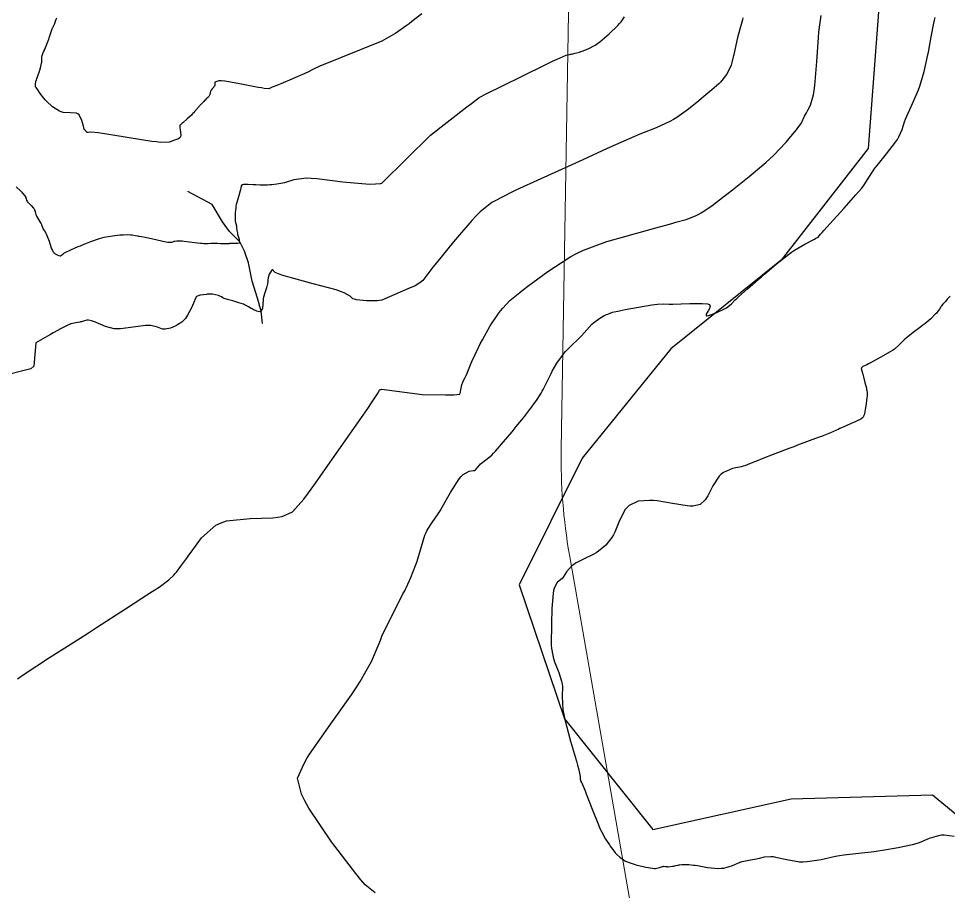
# Model space of a CAD drawing. Header units: metres. Extents: x 68 to 838477, y 94 to 1191015.
# Drawn here: x 837925.6 to 838116.1, y 1190557.3 to 1190736.2 of the extents above; entities that cross this region are included whole.
import ezdxf

# ---------------------------------------------------------------- set-up
doc = ezdxf.new("R2010")
doc.units = ezdxf.units.M
doc.header["$LTSCALE"] = 0.3
doc.layers.add('COTAS 10', color=1, linetype='Continuous')
doc.layers.add('LINEA_DE_CEROS', color=61, linetype='Continuous')
doc.layers.add('DRENAJE', color=5, linetype='Continuous', lineweight=25)
doc.layers.add('Linea_Tendencia', color=51, linetype='Continuous', lineweight=20)

msp = doc.modelspace()

# ---------------------------------------------------------------- linework, layer by layer
at = {"layer": 'COTAS 10'}
for points, elevation in [([(838073.98, 1190736.32), (838073.89, 1190735.92), (838073.47, 1190734.48), (838072.98, 1190732.83), (838072.85, 1190732.3), (838072.71, 1190731.74), (838072.25, 1190729.45), (838071.72, 1190727.21), (838071.55, 1190726.67), (838071.36, 1190726.18), (838070.62, 1190724.71), (838069.67, 1190723.49), (838069.36, 1190723.15), (838069.02, 1190722.81), (838067.64, 1190721.58), (838065.98, 1190720.22), (838065.47, 1190719.81), (838064.94, 1190719.37), (838062.85, 1190717.65), (838060.47, 1190715.95), (838059.76, 1190715.52), (838059.03, 1190715.12), (838056.19, 1190713.84), (838052.84, 1190712.49), (838051.78, 1190712.04), (838050.67, 1190711.55), (838046.19, 1190709.55), (838041.15, 1190707.25), (838039.69, 1190706.58), (838038.19, 1190705.91), (838032.55, 1190703.36), (838027.47, 1190701.01), (838026.33, 1190700.47), (838025.3, 1190699.96), (838022.55, 1190698.51), (838020.13, 1190696.57), (838019.31, 1190695.76), (838018.42, 1190694.83), (838014.67, 1190690.48), (838011.17, 1190686.15), (838010.43, 1190685.23), (838009.8, 1190684.43), (838008.37, 1190682.54), (838007.77, 1190682.02), (838006.84, 1190681.44), (838005.33, 1190680.8), (838000, 1190678.52), (837999.98, 1190678.51), (837999.52, 1190678.42), (837999.02, 1190678.35), (837996.82, 1190678.34), (837994.79, 1190678.59), (837994.39, 1190678.68), (837994.06, 1190678.79), (837993.47, 1190679.28), (837992.24, 1190680.02), (837991.5, 1190680.29), (837990.6, 1190680.58), (837985.92, 1190681.87), (837981.21, 1190683.11), (837980.28, 1190683.38), (837979.52, 1190683.61), (837978.14, 1190684.17), (837977.87, 1190684.46), (837977.81, 1190684.52), (837977.76, 1190684.58), (837977.63, 1190684.7), (837977.5, 1190684.68), (837977.45, 1190684.63), (837977.4, 1190684.58), (837977.15, 1190684.25), (837976.9, 1190683.82), (837976.85, 1190683.7), (837976.8, 1190683.57), (837976.7, 1190683.1), (837976.64, 1190682.61), (837976.6, 1190682.34), (837976.53, 1190681.84), (837976.42, 1190681.3), (837976.38, 1190681.15), (837976.33, 1190680.99), (837976.14, 1190680.38), (837975.95, 1190679.8), (837975.9, 1190679.66), (837975.86, 1190679.52), (837975.76, 1190679.09), (837975.7, 1190678.74), (837975.69, 1190678.65), (837975.68, 1190678.56), (837975.65, 1190678.29), (837975.63, 1190677.92), (837975.61, 1190677.77), (837975.6, 1190677.61), (837975.51, 1190676.87), (837975.27, 1190676.25), (837975.16, 1190676.16), (837975.02, 1190676.11), (837974.35, 1190676.24), (837973.59, 1190676.59), (837973.41, 1190676.69), (837973.23, 1190676.79), (837972.68, 1190677.14), (837972.08, 1190677.48), (837971.87, 1190677.57), (837971.65, 1190677.66), (837970.69, 1190677.98), (837969.68, 1190678.28), (837969.43, 1190678.35), (837969.18, 1190678.42), (837968.36, 1190678.64), (837967.71, 1190678.84), (837967.57, 1190678.9), (837967.44, 1190678.95), (837967.11, 1190679.15), (837966.79, 1190679.33), (837966.66, 1190679.38), (837966.52, 1190679.42), (837965.89, 1190679.57), (837965.28, 1190679.69), (837965.16, 1190679.71), (837965.05, 1190679.73), (837964.81, 1190679.75), (837964.7, 1190679.75), (837964.68, 1190679.75), (837964.66, 1190679.75), (837964.61, 1190679.73), (837964.57, 1190679.72), (837964.56, 1190679.72), (837964.54, 1190679.72), (837964.5, 1190679.72), (837964.32, 1190679.7), (837964.22, 1190679.69), (837964.09, 1190679.68), (837963.47, 1190679.61), (837962.81, 1190679.52), (837962.67, 1190679.5), (837962.54, 1190679.47), (837962.21, 1190679.34), (837962.03, 1190679.24), (837961.99, 1190679.22), (837961.97, 1190679.2), (837961.93, 1190679.17), (837961.79, 1190678.82), (837961.69, 1190678.61), (837961.58, 1190678.34), (837960.97, 1190676.92), (837960.2, 1190675.4), (837959.99, 1190675.06), (837959.77, 1190674.76), (837958.99, 1190673.98), (837958.15, 1190673.46), (837957.9, 1190673.32), (837957.64, 1190673.19), (837956.66, 1190672.75), (837955.62, 1190672.52), (837955.33, 1190672.52), (837955.05, 1190672.56), (837954.02, 1190672.93), (837952.63, 1190673.28), (837952.11, 1190673.29), (837951.54, 1190673.28), (837949.03, 1190672.93), (837946.41, 1190672.6), (837945.77, 1190672.6), (837945.17, 1190672.64), (837943.33, 1190673.11), (837941.93, 1190673.72), (837941.61, 1190673.86), (837941.31, 1190673.98), (837940.49, 1190674.27), (837939.88, 1190674.39), (837939.72, 1190674.39), (837939.56, 1190674.38), (837939.03, 1190674.26), (837938.46, 1190674.08), (837938.27, 1190674.04), (837938.07, 1190674), (837937.27, 1190673.87), (837936.29, 1190673.64), (837935.97, 1190673.52), (837935.64, 1190673.39), (837934.31, 1190672.72), (837932.64, 1190671.78), (837932.09, 1190671.47), (837931.51, 1190671.14), (837929.11, 1190669.75), (837928.69, 1190664.99), (837928.05, 1190664.43), (837921.48, 1190662.75)], 1710), ([(837925.05, 1190701.75), (837926, 1190700.83), (837926.21, 1190700.61), (837926.38, 1190700.42), (837926.8, 1190699.89), (837927.01, 1190699.5), (837927.06, 1190699.4), (837927.1, 1190699.3), (837927.19, 1190698.99), (837927.35, 1190698.65), (837927.45, 1190698.53), (837927.55, 1190698.41), (837928.1, 1190697.9), (837928.64, 1190697.35), (837928.74, 1190697.21), (837928.83, 1190697.06), (837928.97, 1190696.58), (837929.08, 1190696.05), (837929.15, 1190695.89), (837929.23, 1190695.71), (837929.64, 1190695.01), (837930.06, 1190694.33), (837930.15, 1190694.17), (837930.22, 1190694.02), (837930.38, 1190693.59), (837930.49, 1190693.25), (837930.54, 1190693.16), (837930.59, 1190693.07), (837930.83, 1190692.73), (837931.15, 1190692.2), (837931.25, 1190691.98), (837931.36, 1190691.73), (837931.79, 1190690.57), (837932.17, 1190689.45), (837932.25, 1190689.23), (837932.32, 1190689.04), (837932.47, 1190688.68), (837932.54, 1190688.55), (837932.57, 1190688.52), (837932.59, 1190688.48), (837932.68, 1190688.34), (837932.8, 1190688.2), (837932.84, 1190688.16), (837932.88, 1190688.13), (837933.07, 1190688), (837933.31, 1190687.88), (837933.38, 1190687.84), (837933.46, 1190687.8), (837933.8, 1190687.66), (837934.1, 1190687.57), (837934.16, 1190687.57), (837934.21, 1190687.59), (837934.33, 1190687.72), (837934.66, 1190688.01), (837934.85, 1190688.12), (837935.08, 1190688.25), (837936.27, 1190688.81), (837937.79, 1190689.47), (837938.23, 1190689.66), (837938.68, 1190689.85), (837940.37, 1190690.54), (837942.11, 1190691.15), (837942.59, 1190691.28), (837943.08, 1190691.4), (837944.81, 1190691.7), (837946.33, 1190691.85), (837946.68, 1190691.88), (837946.99, 1190691.9), (837947.83, 1190691.93), (837948.46, 1190691.89), (837948.63, 1190691.88), (837948.8, 1190691.86), (837949.42, 1190691.76), (837949.99, 1190691.66), (837950.14, 1190691.63), (837950.27, 1190691.61), (837950.72, 1190691.54), (837951.46, 1190691.4), (837951.79, 1190691.33), (837952.17, 1190691.25), (837953.98, 1190690.83), (837955.75, 1190690.45), (837956.12, 1190690.4), (837956.42, 1190690.36), (837957.05, 1190690.4), (837957.35, 1190690.54), (837957.45, 1190690.58), (837957.56, 1190690.6), (837958, 1190690.68), (837958.78, 1190690.66), (837959.09, 1190690.63), (837959.45, 1190690.6), (837961.11, 1190690.38), (837962.8, 1190690.17), (837963.18, 1190690.14), (837963.51, 1190690.12), (837964.4, 1190690.12), (837964.94, 1190690.17), (837965.06, 1190690.18), (837965.17, 1190690.19), (837965.43, 1190690.2), (837965.66, 1190690.19), (837965.79, 1190690.19), (837966.04, 1190690.18), (837966.15, 1190690.17), (837966.29, 1190690.16), (837966.94, 1190690.12), (837967.64, 1190690.09), (837967.8, 1190690.09), (837967.94, 1190690.09), (837968.35, 1190690.11), (837968.74, 1190690.13), (837968.87, 1190690.14), (837969.01, 1190690.14), (837969.62, 1190690.15), (837970.18, 1190690.16), (837970.31, 1190690.16), (837970.41, 1190690.17), (837970.67, 1190690.21), (837970.79, 1190690.27), (837970.81, 1190690.3), (837970.83, 1190690.33), (837970.87, 1190690.47), (837970.85, 1190690.69), (837970.83, 1190690.78), (837970.8, 1190690.88), (837970.66, 1190691.33), (837970.51, 1190691.88), (837970.47, 1190692.03), (837970.45, 1190692.19), (837970.37, 1190692.77), (837970.3, 1190693.34), (837970.28, 1190693.5), (837970.25, 1190693.65), (837970.12, 1190694.16), (837970.02, 1190694.63), (837970, 1190694.75), (837969.99, 1190694.86), (837969.99, 1190695.22), (837970.02, 1190695.53), (837970.02, 1190695.61), (837970.02, 1190695.69), (837969.99, 1190695.95), (837969.97, 1190696.24), (837969.97, 1190696.34), (837969.98, 1190696.45), (837970.05, 1190696.9), (837970.13, 1190697.34), (837970.14, 1190697.44), (837970.15, 1190697.52), (837970.15, 1190697.76), (837970.21, 1190698.17), (837970.27, 1190698.37), (837970.33, 1190698.6), (837970.67, 1190699.76), (837971.02, 1190700.95), (837971.09, 1190701.2), (837971.14, 1190701.42), (837971.23, 1190701.94), (837971.45, 1190702.17), (837971.58, 1190702.21), (837971.74, 1190702.24), (837972.6, 1190702.27), (837973.62, 1190702.23), (837973.9, 1190702.22), (837974.16, 1190702.21), (837975.07, 1190702.16), (837975.83, 1190702.12), (837976, 1190702.11), (837976.15, 1190702.11), (837976.54, 1190702.13), (837977.01, 1190702.18), (837977.2, 1190702.2), (837977.42, 1190702.23), (837978.45, 1190702.33), (837979.73, 1190702.55), (837980.11, 1190702.64), (837980.5, 1190702.75), (837982, 1190703.25), (837984.49, 1190703.53), (837985.51, 1190703.5), (837986.66, 1190703.43), (837992, 1190702.75), (837997.45, 1190702.26), (837998.67, 1190702.3), (837999.77, 1190702.41), (838000, 1190702.49), (838009.95, 1190712.34), (838017.42, 1190718.09), (838018.39, 1190718.83), (838019.94, 1190720.03), (838019.96, 1190720.05), (838019.97, 1190720.05), (838019.97, 1190720.06), (838019.99, 1190720.06), (838020, 1190720.07), (838020, 1190720.07), (838020.01, 1190720.08), (838020.02, 1190720.1), (838020.03, 1190720.1), (838020.04, 1190720.11), (838021.34, 1190720.75), (838028.45, 1190724.29), (838033.88, 1190726.95), (838034.97, 1190727.47), (838035.89, 1190727.9), (838037.73, 1190728.68), (838038.44, 1190728.84), (838038.64, 1190728.89), (838038.84, 1190728.94), (838039.59, 1190729.11), (838040.47, 1190729.35), (838040.75, 1190729.44), (838041.05, 1190729.54), (838042.25, 1190729.99), (838043.71, 1190730.78), (838044.17, 1190731.09), (838044.65, 1190731.45), (838046.58, 1190733.09), (838048.33, 1190734.78), (838048.7, 1190735.17), (838049.01, 1190735.53), (838049.7, 1190736.54)], 1700), ([(837925.34, 1190600.9), (837926.49, 1190601.69), (837931.89, 1190605.24), (837938.15, 1190609.26), (837939.85, 1190610.35), (837941.53, 1190611.43), (837947.49, 1190615.24), (837952.41, 1190618.42), (837953.44, 1190619.1), (837954.33, 1190619.7), (837956.32, 1190621.17), (837957.34, 1190622.16), (837957.62, 1190622.45), (837957.89, 1190622.76), (837958.83, 1190623.96), (837960.03, 1190625.62), (837960.46, 1190626.22), (837960.94, 1190626.88), (837963.02, 1190629.76), (837966, 1190632.37), (837967.04, 1190632.86), (837968.17, 1190633.25), (837973.02, 1190633.78), (837977.68, 1190633.89), (837978.68, 1190634.02), (837979.56, 1190634.18), (837981.71, 1190635.09), (837983.99, 1190637.74), (837984.94, 1190639.01), (837986.05, 1190640.5), (837991.21, 1190647.79), (837996.16, 1190654.93), (837997.12, 1190656.32), (837997.9, 1190657.47), (837999.23, 1190659.5), (837999.4, 1190659.83), (837999.43, 1190659.9), (837999.47, 1190659.96), (837999.57, 1190660.1), (837999.67, 1190660.16), (837999.7, 1190660.17), (837999.72, 1190660.18), (837999.84, 1190660.19), (837999.99, 1190660.22), (838000, 1190660.22), (838008.27, 1190659.13), (838013.05, 1190659.07), (838013.97, 1190659.07), (838014.71, 1190659.09), (838015.95, 1190659.22), (838016.06, 1190659.52), (838016.09, 1190659.65), (838016.12, 1190659.79), (838016.26, 1190660.47), (838016.41, 1190661.16), (838016.46, 1190661.32), (838016.5, 1190661.46), (838016.68, 1190661.86), (838017.07, 1190662.67), (838017.24, 1190663.07), (838017.45, 1190663.54), (838018.46, 1190665.91), (838019.77, 1190668.77), (838020.17, 1190669.56), (838020.59, 1190670.35), (838022.22, 1190673.2), (838023.89, 1190675.73), (838024.33, 1190676.32), (838024.76, 1190676.86), (838026.22, 1190678.41), (838028.25, 1190680.09), (838029.05, 1190680.7), (838029.94, 1190681.38), (838033.99, 1190684.4), (838038.71, 1190687.43), (838040.03, 1190688.12), (838041.34, 1190688.75), (838046.11, 1190690.5), (838050.55, 1190691.75), (838051.67, 1190692.06), (838052.72, 1190692.36), (838056.11, 1190693.3), (838058.92, 1190694.08), (838059.61, 1190694.27), (838060.27, 1190694.46), (838062.34, 1190695.03), (838064.27, 1190695.76), (838064.83, 1190696.05), (838065.41, 1190696.37), (838067.6, 1190697.83), (838070.17, 1190699.78), (838070.98, 1190700.41), (838071.83, 1190701.08), (838075.26, 1190703.82), (838078.67, 1190706.72), (838079.51, 1190707.49), (838080.3, 1190708.24), (838082.78, 1190710.83), (838084.58, 1190712.95), (838084.94, 1190713.4), (838085.25, 1190713.79), (838085.89, 1190714.72), (838086.16, 1190715.27), (838086.24, 1190715.43), (838086.32, 1190715.59), (838086.63, 1190716.18), (838087.01, 1190716.9), (838087.14, 1190717.14), (838087.28, 1190717.4), (838087.86, 1190718.48), (838088.44, 1190720.57), (838088.58, 1190721.47), (838088.71, 1190722.5), (838089.12, 1190727.38), (838089.47, 1190732.35), (838089.56, 1190733.44), (838089.66, 1190734.41), (838089.99, 1190736.86)], 1720), ([(838008.2, 1190737.17), (838006.17, 1190735.57), (838005.59, 1190735.14), (838005, 1190734.71), (838002.83, 1190733.19), (838000, 1190731.56), (837987.31, 1190726.44), (837986.02, 1190725.8), (837984.81, 1190725.21), (837981.07, 1190723.56), (837978.44, 1190722.5), (837977.93, 1190722.29), (837977.51, 1190722.12), (837976.8, 1190721.79), (837975.89, 1190721.89), (837975.35, 1190721.98), (837974.68, 1190722.1), (837971.23, 1190722.77), (837967.8, 1190723.36), (837967.14, 1190723.42), (837966.62, 1190723.44), (837965.78, 1190723.18), (837965.77, 1190722.72), (837965.76, 1190722.62), (837965.75, 1190722.54), (837965.68, 1190722.34), (837965.56, 1190722.19), (837965.51, 1190722.13), (837965.46, 1190722.07), (837965.22, 1190721.81), (837964.99, 1190721.5), (837964.94, 1190721.41), (837964.9, 1190721.31), (837964.82, 1190720.97), (837964.76, 1190720.65), (837964.73, 1190720.56), (837964.69, 1190720.49), (837964.52, 1190720.25), (837964.31, 1190720.05), (837964.26, 1190720), (837964.21, 1190719.95), (837964.04, 1190719.8), (837963.76, 1190719.51), (837963.64, 1190719.38), (837963.5, 1190719.23), (837962.83, 1190718.49), (837962.18, 1190717.76), (837962.05, 1190717.61), (837961.93, 1190717.48), (837961.69, 1190717.22), (837961.59, 1190717.12), (837961.57, 1190717.09), (837961.56, 1190717.06), (837961.52, 1190716.98), (837961.29, 1190716.72), (837961.15, 1190716.58), (837960.98, 1190716.42), (837960.08, 1190715.62), (837959.19, 1190714.83), (837959.01, 1190714.69), (837958.87, 1190714.56), (837958.63, 1190714.37), (837958.6, 1190714.36), (837958.59, 1190714.35), (837958.59, 1190714.34), (837958.57, 1190714.3), (837958.58, 1190714.07), (837958.6, 1190713.95), (837958.62, 1190713.79), (837958.75, 1190712.99), (837958.78, 1190712.17), (837958.74, 1190712), (837958.69, 1190711.86), (837958.31, 1190711.53), (837957.72, 1190711.34), (837957.53, 1190711.27), (837957.32, 1190711.2), (837956.47, 1190710.9), (837954.62, 1190710.83), (837953.8, 1190710.91), (837952.83, 1190711.02), (837948.19, 1190711.75), (837943.62, 1190712.53), (837942.69, 1190712.67), (837941.91, 1190712.78), (837940.34, 1190712.89), (837939.83, 1190712.84), (837939.72, 1190712.85), (837939.63, 1190712.86), (837939.43, 1190713), (837939.33, 1190713.17), (837939.3, 1190713.21), (837939.28, 1190713.24), (837939.21, 1190713.31), (837939.15, 1190713.35), (837939.12, 1190713.37), (837939.06, 1190713.41), (837938.95, 1190713.73), (837938.9, 1190713.91), (837938.83, 1190714.14), (837938.53, 1190715.32), (837937.94, 1190716.45), (837937.7, 1190716.65), (837937.43, 1190716.8), (837936.17, 1190716.91), (837934.7, 1190716.97), (837934.3, 1190717.08), (837933.91, 1190717.24), (837932.49, 1190718.14), (837931.25, 1190719.28), (837930.97, 1190719.57), (837930.71, 1190719.87), (837929.96, 1190720.85), (837929.48, 1190721.62), (837929.39, 1190721.77), (837929.31, 1190721.89), (837929.16, 1190722.1), (837929.11, 1190722.13), (837929.1, 1190722.14), (837929.09, 1190722.15), (837929.05, 1190722.2), (837929.02, 1190722.32), (837929.02, 1190722.38), (837929.02, 1190722.45), (837929.04, 1190722.8), (837929.07, 1190723.16), (837929.08, 1190723.23), (837929.09, 1190723.29), (837929.12, 1190723.42), (837929.19, 1190723.61), (837929.22, 1190723.71), (837929.27, 1190723.84), (837929.49, 1190724.46), (837929.76, 1190725.22), (837929.83, 1190725.43), (837929.9, 1190725.63), (837930.12, 1190726.37), (837930.28, 1190727.06), (837930.31, 1190727.24), (837930.33, 1190727.4), (837930.35, 1190727.96), (837930.35, 1190728.43), (837930.37, 1190728.55), (837930.39, 1190728.66), (837930.52, 1190729.03), (837930.76, 1190729.53), (837930.84, 1190729.73), (837930.94, 1190729.95), (837931.35, 1190730.96), (837931.75, 1190732), (837931.84, 1190732.24), (837931.91, 1190732.45), (837932.1, 1190733.07), (837932.3, 1190733.67), (837932.37, 1190733.88), (837932.46, 1190734.1), (837932.88, 1190735.08), (837933.28, 1190736.08), (837933.37, 1190736.32)], 1690), ([(837998.59, 1190557.05), (837996.56, 1190558.71), (837995.66, 1190559.73), (837994.63, 1190560.98), (837989.69, 1190567.49), (837985.06, 1190574.4), (837984.21, 1190575.91), (837983.55, 1190577.23), (837982.74, 1190580.54), (837984.04, 1190583.55), (837984.71, 1190584.69), (837985.51, 1190585.96), (837989.52, 1190591.64), (837993.77, 1190597.59), (837994.72, 1190599.02), (837995.58, 1190600.37), (837997.88, 1190604.45), (837999.44, 1190608.11), (837999.84, 1190609.18), (838000, 1190609.64), (838004.27, 1190618.34), (838004.68, 1190618.96), (838004.85, 1190619.29), (838005.04, 1190619.68), (838005.94, 1190621.66), (838006.92, 1190624.11), (838007.16, 1190624.79), (838007.38, 1190625.48), (838008.1, 1190628), (838008.81, 1190630.3), (838009.04, 1190630.86), (838009.28, 1190631.38), (838010.27, 1190632.95), (838011.51, 1190634.71), (838011.91, 1190635.34), (838012.34, 1190636.04), (838014.08, 1190639.08), (838015.82, 1190641.85), (838016.24, 1190642.38), (838016.64, 1190642.8), (838017.88, 1190643.46), (838018.8, 1190643.56), (838019, 1190643.62), (838019.17, 1190643.71), (838019.62, 1190644.17), (838020.06, 1190644.76), (838020.24, 1190644.94), (838020.43, 1190645.11), (838021.33, 1190645.77), (838022.51, 1190646.75), (838022.9, 1190647.12), (838023.3, 1190647.54), (838024.95, 1190649.43), (838026.67, 1190651.51), (838027.11, 1190652.06), (838027.55, 1190652.59), (838029, 1190654.39), (838030.26, 1190656.02), (838030.58, 1190656.43), (838030.88, 1190656.83), (838031.84, 1190658.17), (838032.66, 1190659.45), (838032.87, 1190659.82), (838033.08, 1190660.19), (838033.75, 1190661.57), (838034.46, 1190663.05), (838034.69, 1190663.47), (838034.92, 1190663.91), (838035.88, 1190665.55), (838036.98, 1190667.15), (838037.31, 1190667.56), (838037.64, 1190667.95), (838038.94, 1190669.26), (838040.24, 1190670.49), (838040.58, 1190670.83), (838040.91, 1190671.17), (838042.01, 1190672.42), (838043.05, 1190673.55), (838043.34, 1190673.83), (838043.63, 1190674.08), (838044.67, 1190674.83), (838045.71, 1190675.4), (838046, 1190675.53), (838046.28, 1190675.65), (838047.28, 1190676), (838048.7, 1190676.33), (838049.24, 1190676.44), (838049.85, 1190676.56), (838052.6, 1190677.07), (838055.32, 1190677.52), (838055.92, 1190677.6), (838056.45, 1190677.66), (838057.78, 1190677.72), (838058.87, 1190677.68), (838059.24, 1190677.68), (838059.64, 1190677.69), (838061.33, 1190677.73), (838063.13, 1190677.79), (838063.6, 1190677.8), (838064.05, 1190677.81), (838065.6, 1190677.84), (838066.75, 1190677.74), (838066.95, 1190677.68), (838067.11, 1190677.6), (838067.26, 1190677.18), (838067.04, 1190676.62), (838066.96, 1190676.45), (838066.87, 1190676.28), (838066.45, 1190675.63), (838066.48, 1190675.26), (838066.66, 1190675.27), (838066.92, 1190675.32), (838068.49, 1190675.91), (838070.24, 1190676.74), (838070.6, 1190676.94), (838070.92, 1190677.14), (838071.65, 1190677.74), (838072.39, 1190678.53), (838072.72, 1190678.84), (838073.1, 1190679.2), (838074.91, 1190680.81), (838077.12, 1190682.74), (838077.77, 1190683.29), (838078.42, 1190683.85), (838080.86, 1190685.93), (838083.29, 1190687.85), (838083.92, 1190688.3), (838084.55, 1190688.73), (838086.69, 1190689.99), (838088.35, 1190690.85), (838088.67, 1190691.02), (838088.94, 1190691.17), (838089.39, 1190691.43), (838089.91, 1190692.02), (838090.22, 1190692.36), (838090.59, 1190692.77), (838092.54, 1190694.93), (838094.7, 1190697.34), (838095.7, 1190698.45), (838097.15, 1190700.05), (838098.27, 1190701.39), (838098.54, 1190701.75), (838098.81, 1190702.12), (838099.63, 1190703.42), (838100.66, 1190704.99), (838101.04, 1190705.52), (838101.48, 1190706.09), (838103.42, 1190708.49), (838105.27, 1190710.88), (838105.65, 1190711.44), (838105.96, 1190711.96), (838106.63, 1190713.48), (838107.12, 1190715.04), (838107.33, 1190715.6), (838107.58, 1190716.2), (838108.74, 1190718.8), (838109.94, 1190721.59), (838110.22, 1190722.32), (838110.46, 1190723.02), (838111.14, 1190725.37), (838111.67, 1190727.79), (838111.83, 1190728.54), (838111.98, 1190729.33), (838112.57, 1190732.44), (838113.13, 1190735.26), (838113.26, 1190735.87), (838113.39, 1190736.4)], 1730), ([(838116.45, 1190679.28), (838115.86, 1190678.67), (838115.48, 1190678.2), (838115.38, 1190678.09), (838115.28, 1190677.99), (838114.97, 1190677.67), (838114.67, 1190677.35), (838114.59, 1190677.24), (838114.51, 1190677.13), (838114.24, 1190676.64), (838113.8, 1190676.01), (838113.62, 1190675.8), (838113.41, 1190675.59), (838112.46, 1190674.69), (838111.23, 1190673.65), (838110.85, 1190673.35), (838110.46, 1190673.03), (838108.9, 1190671.84), (838107.43, 1190670.7), (838107.1, 1190670.41), (838106.8, 1190670.15), (838105.98, 1190669.31), (838105.02, 1190668.46), (838104.64, 1190668.19), (838104.19, 1190667.9), (838102.14, 1190666.73), (838100.14, 1190665.67), (838099.72, 1190665.45), (838099.36, 1190665.27), (838098.57, 1190664.89), (838098.29, 1190664.66), (838098.26, 1190664.57), (838098.24, 1190664.47), (838098.32, 1190664.01), (838098.54, 1190663.31), (838098.61, 1190663.06), (838098.69, 1190662.79), (838099, 1190661.59), (838099.28, 1190660.44), (838099.34, 1190660.21), (838099.38, 1190660), (838099.47, 1190659.54), (838099.45, 1190659.05), (838099.42, 1190658.82), (838099.39, 1190658.56), (838099.23, 1190657.29), (838099.04, 1190656.02), (838099, 1190655.75), (838098.95, 1190655.51), (838098.83, 1190654.97), (838098.71, 1190654.69), (838098.67, 1190654.62), (838098.63, 1190654.55), (838098.47, 1190654.36), (838098.22, 1190654.17), (838098.13, 1190654.12), (838098.02, 1190654.06), (838097.55, 1190653.83), (838096.85, 1190653.52), (838096.61, 1190653.41), (838096.33, 1190653.28), (838095.15, 1190652.75), (838093.84, 1190652.17), (838093.49, 1190652.01), (838093.14, 1190651.86), (838091.92, 1190651.33), (838090.54, 1190650.76), (838090.08, 1190650.58), (838089.6, 1190650.39), (838087.59, 1190649.64), (838085.16, 1190648.75), (838084.41, 1190648.46), (838083.63, 1190648.17), (838080.51, 1190646.98), (838077.69, 1190645.89), (838077.09, 1190645.65), (838076.56, 1190645.44), (838075.33, 1190644.92), (838074.36, 1190644.57), (838074, 1190644.47), (838073.6, 1190644.37), (838071.83, 1190643.97), (838069.98, 1190643.18), (838069.54, 1190642.83), (838069.12, 1190642.41), (838067.85, 1190640.44), (838066.8, 1190638.42), (838066.51, 1190637.98), (838066.23, 1190637.59), (838065.23, 1190636.63), (838063.77, 1190636.28), (838063.19, 1190636.28), (838062.54, 1190636.32), (838059.57, 1190636.82), (838056.39, 1190637.36), (838055.6, 1190637.43), (838054.86, 1190637.46), (838052.51, 1190637.27), (838050.66, 1190636.41), (838050.23, 1190636.02), (838049.84, 1190635.56), (838048.71, 1190633.34), (838047.73, 1190630.95), (838047.43, 1190630.38), (838047.11, 1190629.85), (838045.86, 1190628.27), (838044.38, 1190627.04), (838043.91, 1190626.74), (838043.43, 1190626.44), (838041.48, 1190625.5), (838039.66, 1190624.57), (838039.24, 1190624.28), (838038.87, 1190623.98), (838037.86, 1190622.81), (838037.12, 1190621.71), (838036.91, 1190621.45), (838036.7, 1190621.23), (838035.95, 1190620.6), (838035.33, 1190619.5), (838035.2, 1190618.98), (838035.09, 1190618.36), (838034.85, 1190615.31), (838034.77, 1190612.15), (838034.75, 1190611.46), (838034.73, 1190610.84), (838034.7, 1190609.26), (838034.71, 1190608.28), (838034.71, 1190608.04), (838034.72, 1190607.81), (838034.77, 1190607.12), (838034.86, 1190606.48), (838034.89, 1190606.29), (838034.93, 1190606.09), (838035.09, 1190605.33), (838035.39, 1190604.36), (838035.51, 1190604.03), (838035.65, 1190603.67), (838036.27, 1190602.16), (838036.83, 1190600.38), (838036.92, 1190599.85), (838036.98, 1190599.31), (838036.97, 1190597.25), (838037.11, 1190594.54), (838037.27, 1190593.59), (838037.48, 1190592.56), (838038.65, 1190588.14), (838039.86, 1190584.05), (838040.09, 1190583.23), (838040.28, 1190582.55), (838040.58, 1190581.24), (838040.6, 1190580.86), (838040.61, 1190580.77), (838040.61, 1190580.68), (838040.64, 1190580.43), (838040.66, 1190580.25), (838040.67, 1190580.22), (838040.67, 1190580.19), (838040.68, 1190580.13), (838040.7, 1190580.08), (838040.71, 1190580.05), (838040.72, 1190580.02), (838040.79, 1190579.87), (838040.88, 1190579.67), (838040.91, 1190579.62), (838040.94, 1190579.56), (838041.06, 1190579.35), (838041.46, 1190578.43), (838041.66, 1190577.92), (838041.89, 1190577.31), (838043.08, 1190574.2), (838044.37, 1190570.94), (838044.68, 1190570.23), (838044.97, 1190569.6), (838045.82, 1190568.04), (838046.49, 1190567.1), (838046.65, 1190566.86), (838046.81, 1190566.63), (838047.32, 1190565.9), (838047.81, 1190565.25), (838047.97, 1190565.08), (838048.13, 1190564.91), (838048.76, 1190564.32), (838049.49, 1190563.79), (838049.71, 1190563.67), (838049.94, 1190563.54), (838050.85, 1190563.16), (838051.93, 1190562.83), (838052.27, 1190562.73), (838052.63, 1190562.64), (838054.08, 1190562.28), (838055.48, 1190562.06), (838055.8, 1190562.04), (838056.09, 1190562.04), (838056.91, 1190562.21), (838057.49, 1190562.42), (838057.63, 1190562.46), (838057.75, 1190562.48), (838058.12, 1190562.46), (838058.46, 1190562.4), (838058.56, 1190562.39), (838058.67, 1190562.39), (838059.1, 1190562.41), (838059.56, 1190562.48), (838059.69, 1190562.51), (838059.81, 1190562.53), (838060.25, 1190562.64), (838060.7, 1190562.74), (838060.83, 1190562.76), (838060.97, 1190562.78), (838061.47, 1190562.83), (838062, 1190562.85), (838062.15, 1190562.86), (838062.31, 1190562.86), (838062.88, 1190562.85), (838063.83, 1190562.74), (838064.22, 1190562.68), (838064.67, 1190562.61), (838066.72, 1190562.24), (838068.98, 1190562.03), (838069.55, 1190562.06), (838070.09, 1190562.12), (838071.86, 1190562.65), (838073.4, 1190563.3), (838073.8, 1190563.44), (838074.19, 1190563.55), (838075.53, 1190563.82), (838076.74, 1190564), (838077.06, 1190564.05), (838077.37, 1190564.12), (838078.4, 1190564.39), (838079.69, 1190564.49), (838080.16, 1190564.45), (838080.68, 1190564.38), (838082.95, 1190563.85), (838085.6, 1190563.42), (838086.36, 1190563.4), (838087.13, 1190563.43), (838089.99, 1190563.9), (838092.96, 1190564.56), (838093.8, 1190564.71), (838094.64, 1190564.84), (838097.72, 1190565.19), (838100.86, 1190565.52), (838101.73, 1190565.63), (838102.61, 1190565.76), (838105.8, 1190566.3), (838108.74, 1190566.96), (838109.46, 1190567.16), (838110.14, 1190567.38), (838112.25, 1190568.21), (838114.15, 1190568.82), (838114.69, 1190568.89), (838115.24, 1190568.92), (838117.3, 1190568.66)], 1740)]:
    msp.add_lwpolyline(points, dxfattribs=dict(at, elevation=elevation))
at = {"layer": 'DRENAJE'}
for p, q in [((837965.22, 1190698.12), (837960.24, 1190700.74)), ((837967.33, 1190694.52), (837965.22, 1190698.12)), ((837968.74, 1190692.55), (837967.33, 1190694.52)), ((837970.87, 1190690.47), (837968.74, 1190692.55)), ((837971.83, 1190688.55), (837970.87, 1190690.47)), ((837972.64, 1190686.15), (837971.83, 1190688.55)), ((837973.43, 1190682.38), (837972.64, 1190686.15)), ((837974.54, 1190678.89), (837973.43, 1190682.38)), ((837975.27, 1190676.25), (837974.54, 1190678.89)), ((837975.56, 1190673.68), (837975.27, 1190676.25))]:
    msp.add_line(p, q, dxfattribs=at)
at = {"layer": 'LINEA_DE_CEROS'}
msp.add_lwpolyline([(838041.85, 1190952.65), (838061.77, 1190931.58), (838071.8, 1190904.37), (838076.91, 1190875.82), (838081.89, 1190847.25), (838094.44, 1190821.11), (838108.95, 1190796), (838105.82, 1190767.17), (838101.86, 1190738.5), (838099.66, 1190709.59), (838081.84, 1190686.71), (838059.22, 1190668.55), (838041.07, 1190646.14), (838028.15, 1190620.18), (838037.45, 1190592.71), (838055.54, 1190570.04), (838083.86, 1190576.27), (838112.85, 1190577.12), (838135.24, 1190558.69)], dxfattribs=at)
at = {"layer": 'Linea_Tendencia', "elevation": 1705.28}
msp.add_lwpolyline([(838041.85, 1190952.65), (838036.74, 1190647.96, 0.047448), (838038.43, 1190626.33), (838092.2, 1190318.42), (838105.06, 1190244.77, -0.677898), (837923.79, 1190133.09), (837840.86, 1190194.75, 0.749125), (837665.3, 1190062.22), (837745.55, 1189850.11, -0.106451), (837752.74, 1189802.4), (837723.49, 1189335.31)], format="xyb", dxfattribs=at)

doc.saveas('drawing.dxf')
